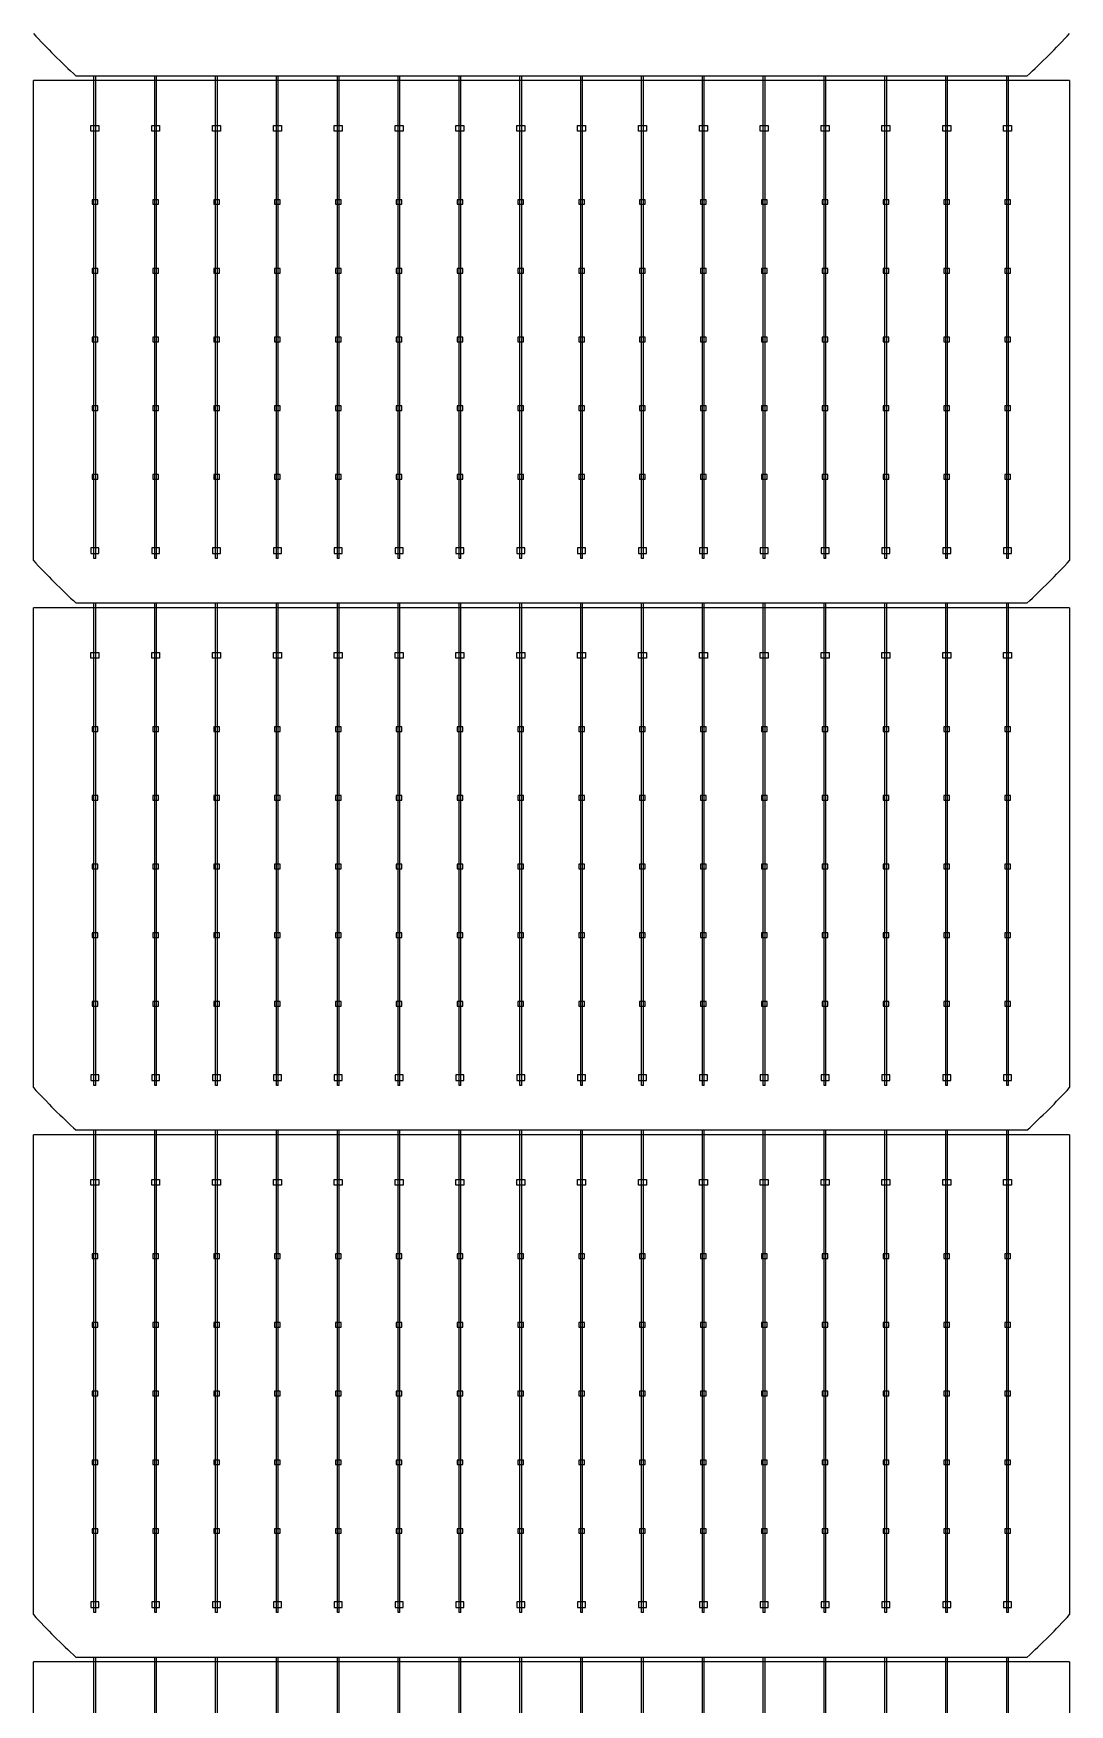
# Model space of a CAD drawing. Header units: millimetres. Extents: x 10297564 to 11610295, y -9287743 to -8409454.
# Drawn here: x 10398176 to 10400717, y -9103535 to -9099437 of the extents above; entities that cross this region are included whole.
import ezdxf

# ---------------------------------------------------------------- set-up
doc = ezdxf.new("R2010")
doc.units = ezdxf.units.MM
doc.header["$LTSCALE"] = 100

msp = doc.modelspace()

# ---------------------------------------------------------------- linework, layer by layer
for p, q in [((10398324.3, -9100724.3), (10398324.3, -9099541.4)), ((10398328.8, -9100724.3), (10398328.8, -9099541.4)), ((10398473.5, -9100724.3), (10398473.5, -9099541.4)), ((10398478, -9100724.3), (10398478, -9099541.4)), ((10398622.8, -9100724.3), (10398622.8, -9099541.4)), ((10398627.3, -9100724.3), (10398627.3, -9099541.4)), ((10398772, -9100724.3), (10398772, -9099541.4)), ((10398776.5, -9100724.3), (10398776.5, -9099541.4)), ((10398921.3, -9100724.3), (10398921.3, -9099541.4)), ((10398925.8, -9100724.3), (10398925.8, -9099541.4)), ((10399070.5, -9100724.3), (10399070.5, -9099541.4)), ((10399075, -9100724.3), (10399075, -9099541.4)), ((10399219.8, -9100724.3), (10399219.8, -9099541.4)), ((10399224.2, -9100724.3), (10399224.2, -9099541.4)), ((10399369, -9100724.3), (10399369, -9099541.4)), ((10399373.5, -9100724.3), (10399373.5, -9099541.4)), ((10399518.3, -9100724.3), (10399518.3, -9099541.4)), ((10399522.7, -9100724.3), (10399522.7, -9099541.4)), ((10399667.5, -9100724.3), (10399667.5, -9099541.4)), ((10399672, -9100724.3), (10399672, -9099541.4)), ((10399816.8, -9100724.3), (10399816.8, -9099541.4)), ((10399821.2, -9100724.3), (10399821.2, -9099541.4)), ((10399966, -9100724.3), (10399966, -9099541.4)), ((10399970.5, -9100724.3), (10399970.5, -9099541.4)), ((10400115.3, -9100724.3), (10400115.3, -9099541.4)), ((10400119.7, -9100724.3), (10400119.7, -9099541.4)), ((10400264.5, -9100724.3), (10400264.5, -9099541.4)), ((10400269, -9100724.3), (10400269, -9099541.4)), ((10400413.8, -9100724.3), (10400413.8, -9099541.4)), ((10400418.2, -9100724.3), (10400418.2, -9099541.4)), ((10400563, -9100724.3), (10400563, -9099541.4)), ((10400567.5, -9100724.3), (10400567.5, -9099541.4)), ((10400717.3, -9099552.6), (10398175.9, -9099552.6)), ((10400717.3, -9100845.3), (10398175.9, -9100845.3)), ((10398324.3, -9102016.9), (10398324.3, -9100834.1)), ((10398328.8, -9102016.9), (10398328.8, -9100834.1)), ((10398473.5, -9102016.9), (10398473.5, -9100834.1)), ((10398478, -9102016.9), (10398478, -9100834.1)), ((10398622.8, -9102016.9), (10398622.8, -9100834.1)), ((10398627.3, -9102016.9), (10398627.3, -9100834.1)), ((10398772, -9102016.9), (10398772, -9100834.1)), ((10398776.5, -9102016.9), (10398776.5, -9100834.1)), ((10398921.3, -9102016.9), (10398921.3, -9100834.1)), ((10398925.8, -9102016.9), (10398925.8, -9100834.1)), ((10399070.5, -9102016.9), (10399070.5, -9100834.1)), ((10399075, -9102016.9), (10399075, -9100834.1)), ((10399219.8, -9102016.9), (10399219.8, -9100834.1)), ((10399224.2, -9102016.9), (10399224.2, -9100834.1)), ((10399369, -9102016.9), (10399369, -9100834.1)), ((10399373.5, -9102016.9), (10399373.5, -9100834.1)), ((10399518.3, -9102016.9), (10399518.3, -9100834.1)), ((10399522.7, -9102016.9), (10399522.7, -9100834.1)), ((10399667.5, -9102016.9), (10399667.5, -9100834.1)), ((10399672, -9102016.9), (10399672, -9100834.1)), ((10399816.8, -9102016.9), (10399816.8, -9100834.1)), ((10399821.2, -9102016.9), (10399821.2, -9100834.1)), ((10399966, -9102016.9), (10399966, -9100834.1)), ((10399970.5, -9102016.9), (10399970.5, -9100834.1)), ((10400115.3, -9102016.9), (10400115.3, -9100834.1)), ((10400119.7, -9102016.9), (10400119.7, -9100834.1)), ((10400264.5, -9102016.9), (10400264.5, -9100834.1)), ((10400269, -9102016.9), (10400269, -9100834.1)), ((10400413.8, -9102016.9), (10400413.8, -9100834.1)), ((10400418.2, -9102016.9), (10400418.2, -9100834.1)), ((10400563, -9102016.9), (10400563, -9100834.1)), ((10400567.5, -9102016.9), (10400567.5, -9100834.1)), ((10398324.3, -9103309.6), (10398324.3, -9102126.7)), ((10398328.8, -9103309.6), (10398328.8, -9102126.7)), ((10398473.5, -9103309.6), (10398473.5, -9102126.7)), ((10398478, -9103309.6), (10398478, -9102126.7)), ((10398622.8, -9103309.6), (10398622.8, -9102126.7)), ((10398627.3, -9103309.6), (10398627.3, -9102126.7)), ((10398772, -9103309.6), (10398772, -9102126.7)), ((10398776.5, -9103309.6), (10398776.5, -9102126.7)), ((10398921.3, -9103309.6), (10398921.3, -9102126.7)), ((10398925.8, -9103309.6), (10398925.8, -9102126.7)), ((10399070.5, -9103309.6), (10399070.5, -9102126.7)), ((10399075, -9103309.6), (10399075, -9102126.7)), ((10399219.8, -9103309.6), (10399219.8, -9102126.7)), ((10399224.2, -9103309.6), (10399224.2, -9102126.7)), ((10399369, -9103309.6), (10399369, -9102126.7)), ((10399373.5, -9103309.6), (10399373.5, -9102126.7)), ((10399518.3, -9103309.6), (10399518.3, -9102126.7)), ((10399522.7, -9103309.6), (10399522.7, -9102126.7)), ((10399667.5, -9103309.6), (10399667.5, -9102126.7)), ((10399672, -9103309.6), (10399672, -9102126.7)), ((10399816.8, -9103309.6), (10399816.8, -9102126.7)), ((10399821.2, -9103309.6), (10399821.2, -9102126.7)), ((10399966, -9103309.6), (10399966, -9102126.7)), ((10399970.5, -9103309.6), (10399970.5, -9102126.7)), ((10400115.3, -9103309.6), (10400115.3, -9102126.7)), ((10400119.7, -9103309.6), (10400119.7, -9102126.7)), ((10400264.5, -9103309.6), (10400264.5, -9102126.7)), ((10400269, -9103309.6), (10400269, -9102126.7)), ((10400413.8, -9103309.6), (10400413.8, -9102126.7)), ((10400418.2, -9103309.6), (10400418.2, -9102126.7)), ((10400563, -9103309.6), (10400563, -9102126.7)), ((10400567.5, -9103309.6), (10400567.5, -9102126.7)), ((10400717.3, -9102137.9), (10398175.9, -9102137.9)), ((10400717.3, -9103430.6), (10398175.9, -9103430.6)), ((10398324.3, -9104602.3), (10398324.3, -9103419.4)), ((10398328.8, -9104602.3), (10398328.8, -9103419.4)), ((10398473.5, -9104602.3), (10398473.5, -9103419.4)), ((10398478, -9104602.3), (10398478, -9103419.4)), ((10398622.8, -9104602.3), (10398622.8, -9103419.4)), ((10398627.3, -9104602.3), (10398627.3, -9103419.4)), ((10398772, -9104602.3), (10398772, -9103419.4)), ((10398776.5, -9104602.3), (10398776.5, -9103419.4)), ((10398921.3, -9104602.3), (10398921.3, -9103419.4)), ((10398925.8, -9104602.3), (10398925.8, -9103419.4)), ((10399070.5, -9104602.3), (10399070.5, -9103419.4)), ((10399075, -9104602.3), (10399075, -9103419.4)), ((10399219.8, -9104602.3), (10399219.8, -9103419.4)), ((10399224.2, -9104602.3), (10399224.2, -9103419.4)), ((10399369, -9104602.3), (10399369, -9103419.4)), ((10399373.5, -9104602.3), (10399373.5, -9103419.4)), ((10399518.3, -9104602.3), (10399518.3, -9103419.4)), ((10399522.7, -9104602.3), (10399522.7, -9103419.4)), ((10399667.5, -9104602.3), (10399667.5, -9103419.4)), ((10399672, -9104602.3), (10399672, -9103419.4)), ((10399816.8, -9104602.3), (10399816.8, -9103419.4)), ((10399821.2, -9104602.3), (10399821.2, -9103419.4)), ((10399966, -9104602.3), (10399966, -9103419.4)), ((10399970.5, -9104602.3), (10399970.5, -9103419.4)), ((10400115.3, -9104602.3), (10400115.3, -9103419.4)), ((10400119.7, -9104602.3), (10400119.7, -9103419.4)), ((10400264.5, -9104602.3), (10400264.5, -9103419.4)), ((10400269, -9104602.3), (10400269, -9103419.4)), ((10400413.8, -9104602.3), (10400413.8, -9103419.4)), ((10400418.2, -9104602.3), (10400418.2, -9103419.4)), ((10400563, -9104602.3), (10400563, -9103419.4)), ((10400567.5, -9104602.3), (10400567.5, -9103419.4))]:
    msp.add_line(p, q)
for points in [[(10400612.6, -9099541.5), (10398280.6, -9099541.5)], [(10398175.9, -9100729.4), (10398175.9, -9099552.6)], [(10400717.3, -9099552.6), (10400717.3, -9100729.4)], [(10398328.8, -9100724.3), (10398324.3, -9100724.3)], [(10398478, -9100724.3), (10398473.5, -9100724.3)], [(10398627.3, -9100724.3), (10398622.8, -9100724.3)], [(10398776.5, -9100724.3), (10398772, -9100724.3)], [(10398925.8, -9100724.3), (10398921.3, -9100724.3)], [(10399075, -9100724.3), (10399070.5, -9100724.3)], [(10399224.2, -9100724.3), (10399219.8, -9100724.3)], [(10399373.5, -9100724.3), (10399369, -9100724.3)], [(10399522.7, -9100724.3), (10399518.3, -9100724.3)], [(10399672, -9100724.3), (10399667.5, -9100724.3)], [(10399821.2, -9100724.3), (10399816.8, -9100724.3)], [(10399970.5, -9100724.3), (10399966, -9100724.3)], [(10400119.7, -9100724.3), (10400115.3, -9100724.3)], [(10400269, -9100724.3), (10400264.5, -9100724.3)], [(10400418.2, -9100724.3), (10400413.8, -9100724.3)], [(10400567.5, -9100724.3), (10400563, -9100724.3)], [(10398175.9, -9102022.1), (10398175.9, -9100845.3)], [(10400612.6, -9100834.1), (10398280.6, -9100834.1)], [(10400717.3, -9100845.3), (10400717.3, -9102022.1)], [(10398328.8, -9102016.9), (10398324.3, -9102016.9)], [(10398478, -9102016.9), (10398473.5, -9102016.9)], [(10398627.3, -9102016.9), (10398622.8, -9102016.9)], [(10398776.5, -9102016.9), (10398772, -9102016.9)], [(10398925.8, -9102016.9), (10398921.3, -9102016.9)], [(10399075, -9102016.9), (10399070.5, -9102016.9)], [(10399224.2, -9102016.9), (10399219.8, -9102016.9)], [(10399373.5, -9102016.9), (10399369, -9102016.9)], [(10399522.7, -9102016.9), (10399518.3, -9102016.9)], [(10399672, -9102016.9), (10399667.5, -9102016.9)], [(10399821.2, -9102016.9), (10399816.8, -9102016.9)], [(10399970.5, -9102016.9), (10399966, -9102016.9)], [(10400119.7, -9102016.9), (10400115.3, -9102016.9)], [(10400269, -9102016.9), (10400264.5, -9102016.9)], [(10400418.2, -9102016.9), (10400413.8, -9102016.9)], [(10400567.5, -9102016.9), (10400563, -9102016.9)], [(10400612.6, -9102126.8), (10398280.6, -9102126.8)], [(10398175.9, -9103314.8), (10398175.9, -9102137.9)], [(10400717.3, -9102137.9), (10400717.3, -9103314.8)], [(10398328.8, -9103309.6), (10398324.3, -9103309.6)], [(10398478, -9103309.6), (10398473.5, -9103309.6)], [(10398627.3, -9103309.6), (10398622.8, -9103309.6)], [(10398776.5, -9103309.6), (10398772, -9103309.6)], [(10398925.8, -9103309.6), (10398921.3, -9103309.6)], [(10399075, -9103309.6), (10399070.5, -9103309.6)], [(10399224.2, -9103309.6), (10399219.8, -9103309.6)], [(10399373.5, -9103309.6), (10399369, -9103309.6)], [(10399522.7, -9103309.6), (10399518.3, -9103309.6)], [(10399672, -9103309.6), (10399667.5, -9103309.6)], [(10399821.2, -9103309.6), (10399816.8, -9103309.6)], [(10399970.5, -9103309.6), (10399966, -9103309.6)], [(10400119.7, -9103309.6), (10400115.3, -9103309.6)], [(10400269, -9103309.6), (10400264.5, -9103309.6)], [(10400418.2, -9103309.6), (10400413.8, -9103309.6)], [(10400567.5, -9103309.6), (10400563, -9103309.6)], [(10398175.9, -9104607.4), (10398175.9, -9103430.6)], [(10400612.6, -9103419.5), (10398280.6, -9103419.5)], [(10400717.3, -9103430.6), (10400717.3, -9104607.4)]]:
    msp.add_lwpolyline(points)
for points in [[(10398316.8, -9099676.3), (10398316.8, -9099662.4), (10398336.3, -9099662.4), (10398336.3, -9099676.3)], [(10398466, -9099676.3), (10398466, -9099662.4), (10398485.5, -9099662.4), (10398485.5, -9099676.3)], [(10398615.3, -9099676.3), (10398615.3, -9099662.4), (10398634.8, -9099662.4), (10398634.8, -9099676.3)], [(10398764.5, -9099676.3), (10398764.5, -9099662.4), (10398784, -9099662.4), (10398784, -9099676.3)], [(10398913.8, -9099676.3), (10398913.8, -9099662.4), (10398933.3, -9099662.4), (10398933.3, -9099676.3)], [(10399063, -9099676.3), (10399063, -9099662.4), (10399082.5, -9099662.4), (10399082.5, -9099676.3)], [(10399212.3, -9099676.3), (10399212.3, -9099662.4), (10399231.8, -9099662.4), (10399231.8, -9099676.3)], [(10399361.5, -9099676.3), (10399361.5, -9099662.4), (10399381, -9099662.4), (10399381, -9099676.3)], [(10399510.7, -9099676.3), (10399510.7, -9099662.4), (10399530.3, -9099662.4), (10399530.3, -9099676.3)], [(10399660, -9099676.3), (10399660, -9099662.4), (10399679.5, -9099662.4), (10399679.5, -9099676.3)], [(10399809.2, -9099676.3), (10399809.2, -9099662.4), (10399828.8, -9099662.4), (10399828.8, -9099676.3)], [(10399958.5, -9099676.3), (10399958.5, -9099662.4), (10399978, -9099662.4), (10399978, -9099676.3)], [(10400107.7, -9099676.3), (10400107.7, -9099662.4), (10400127.3, -9099662.4), (10400127.3, -9099676.3)], [(10400257, -9099676.3), (10400257, -9099662.4), (10400276.5, -9099662.4), (10400276.5, -9099676.3)], [(10400406.2, -9099676.3), (10400406.2, -9099662.4), (10400425.8, -9099662.4), (10400425.8, -9099676.3)], [(10400555.5, -9099676.3), (10400555.5, -9099662.4), (10400575, -9099662.4), (10400575, -9099676.3)], [(10398333.5, -9099844.7), (10398319.6, -9099844.7), (10398319.6, -9099855.9), (10398333.5, -9099855.9)], [(10398482.8, -9099844.7), (10398468.8, -9099844.7), (10398468.8, -9099855.9), (10398482.8, -9099855.9)], [(10398632, -9099844.7), (10398618.1, -9099844.7), (10398618.1, -9099855.9), (10398632, -9099855.9)], [(10398781.2, -9099844.7), (10398767.3, -9099844.7), (10398767.3, -9099855.9), (10398781.2, -9099855.9)], [(10398930.5, -9099844.7), (10398916.5, -9099844.7), (10398916.5, -9099855.9), (10398930.5, -9099855.9)], [(10399079.7, -9099844.7), (10399065.8, -9099844.7), (10399065.8, -9099855.9), (10399079.7, -9099855.9)], [(10399229, -9099844.7), (10399215, -9099844.7), (10399215, -9099855.9), (10399229, -9099855.9)], [(10399378.2, -9099844.7), (10399364.3, -9099844.7), (10399364.3, -9099855.9), (10399378.2, -9099855.9)], [(10399527.5, -9099844.7), (10399513.5, -9099844.7), (10399513.5, -9099855.9), (10399527.5, -9099855.9)], [(10399676.7, -9099844.7), (10399662.8, -9099844.7), (10399662.8, -9099855.9), (10399676.7, -9099855.9)], [(10399826, -9099844.7), (10399812, -9099844.7), (10399812, -9099855.9), (10399826, -9099855.9)], [(10399975.2, -9099844.7), (10399961.3, -9099844.7), (10399961.3, -9099855.9), (10399975.2, -9099855.9)], [(10400124.5, -9099844.7), (10400110.5, -9099844.7), (10400110.5, -9099855.9), (10400124.5, -9099855.9)], [(10400273.7, -9099844.7), (10400259.8, -9099844.7), (10400259.8, -9099855.9), (10400273.7, -9099855.9)], [(10400423, -9099844.7), (10400409, -9099844.7), (10400409, -9099855.9), (10400423, -9099855.9)], [(10400572.2, -9099844.7), (10400558.3, -9099844.7), (10400558.3, -9099855.9), (10400572.2, -9099855.9)], [(10398333.5, -9100013.2), (10398319.6, -9100013.2), (10398319.6, -9100024.4), (10398333.5, -9100024.4)], [(10398482.8, -9100013.2), (10398468.8, -9100013.2), (10398468.8, -9100024.4), (10398482.8, -9100024.4)], [(10398632, -9100013.2), (10398618.1, -9100013.2), (10398618.1, -9100024.4), (10398632, -9100024.4)], [(10398781.2, -9100013.2), (10398767.3, -9100013.2), (10398767.3, -9100024.4), (10398781.2, -9100024.4)], [(10398930.5, -9100013.2), (10398916.5, -9100013.2), (10398916.5, -9100024.4), (10398930.5, -9100024.4)], [(10399079.7, -9100013.2), (10399065.8, -9100013.2), (10399065.8, -9100024.4), (10399079.7, -9100024.4)], [(10399229, -9100013.2), (10399215, -9100013.2), (10399215, -9100024.4), (10399229, -9100024.4)], [(10399378.2, -9100013.2), (10399364.3, -9100013.2), (10399364.3, -9100024.4), (10399378.2, -9100024.4)], [(10399527.5, -9100013.2), (10399513.5, -9100013.2), (10399513.5, -9100024.4), (10399527.5, -9100024.4)], [(10399676.7, -9100013.2), (10399662.8, -9100013.2), (10399662.8, -9100024.4), (10399676.7, -9100024.4)], [(10399826, -9100013.2), (10399812, -9100013.2), (10399812, -9100024.4), (10399826, -9100024.4)], [(10399975.2, -9100013.2), (10399961.3, -9100013.2), (10399961.3, -9100024.4), (10399975.2, -9100024.4)], [(10400124.5, -9100013.2), (10400110.5, -9100013.2), (10400110.5, -9100024.4), (10400124.5, -9100024.4)], [(10400273.7, -9100013.2), (10400259.8, -9100013.2), (10400259.8, -9100024.4), (10400273.7, -9100024.4)], [(10400423, -9100013.2), (10400409, -9100013.2), (10400409, -9100024.4), (10400423, -9100024.4)], [(10400572.2, -9100013.2), (10400558.3, -9100013.2), (10400558.3, -9100024.4), (10400572.2, -9100024.4)], [(10398333.5, -9100181.7), (10398319.6, -9100181.7), (10398319.6, -9100192.8), (10398333.5, -9100192.8)], [(10398482.8, -9100181.7), (10398468.8, -9100181.7), (10398468.8, -9100192.8), (10398482.8, -9100192.8)], [(10398632, -9100181.7), (10398618.1, -9100181.7), (10398618.1, -9100192.8), (10398632, -9100192.8)], [(10398781.2, -9100181.7), (10398767.3, -9100181.7), (10398767.3, -9100192.8), (10398781.2, -9100192.8)], [(10398930.5, -9100181.7), (10398916.5, -9100181.7), (10398916.5, -9100192.8), (10398930.5, -9100192.8)], [(10399079.7, -9100181.7), (10399065.8, -9100181.7), (10399065.8, -9100192.8), (10399079.7, -9100192.8)], [(10399229, -9100181.7), (10399215, -9100181.7), (10399215, -9100192.8), (10399229, -9100192.8)], [(10399378.2, -9100181.7), (10399364.3, -9100181.7), (10399364.3, -9100192.8), (10399378.2, -9100192.8)], [(10399527.5, -9100181.7), (10399513.5, -9100181.7), (10399513.5, -9100192.8), (10399527.5, -9100192.8)], [(10399676.7, -9100181.7), (10399662.8, -9100181.7), (10399662.8, -9100192.8), (10399676.7, -9100192.8)], [(10399826, -9100181.7), (10399812, -9100181.7), (10399812, -9100192.8), (10399826, -9100192.8)], [(10399975.2, -9100181.7), (10399961.3, -9100181.7), (10399961.3, -9100192.8), (10399975.2, -9100192.8)], [(10400124.5, -9100181.7), (10400110.5, -9100181.7), (10400110.5, -9100192.8), (10400124.5, -9100192.8)], [(10400273.7, -9100181.7), (10400259.8, -9100181.7), (10400259.8, -9100192.8), (10400273.7, -9100192.8)], [(10400423, -9100181.7), (10400409, -9100181.7), (10400409, -9100192.8), (10400423, -9100192.8)], [(10400572.2, -9100181.7), (10400558.3, -9100181.7), (10400558.3, -9100192.8), (10400572.2, -9100192.8)], [(10398333.5, -9100350.2), (10398319.6, -9100350.2), (10398319.6, -9100361.3), (10398333.5, -9100361.3)], [(10398482.8, -9100350.2), (10398468.8, -9100350.2), (10398468.8, -9100361.3), (10398482.8, -9100361.3)], [(10398632, -9100350.2), (10398618.1, -9100350.2), (10398618.1, -9100361.3), (10398632, -9100361.3)], [(10398781.2, -9100350.2), (10398767.3, -9100350.2), (10398767.3, -9100361.3), (10398781.2, -9100361.3)], [(10398930.5, -9100350.2), (10398916.5, -9100350.2), (10398916.5, -9100361.3), (10398930.5, -9100361.3)], [(10399079.7, -9100350.2), (10399065.8, -9100350.2), (10399065.8, -9100361.3), (10399079.7, -9100361.3)], [(10399229, -9100350.2), (10399215, -9100350.2), (10399215, -9100361.3), (10399229, -9100361.3)], [(10399378.2, -9100350.2), (10399364.3, -9100350.2), (10399364.3, -9100361.3), (10399378.2, -9100361.3)], [(10399527.5, -9100350.2), (10399513.5, -9100350.2), (10399513.5, -9100361.3), (10399527.5, -9100361.3)], [(10399676.7, -9100350.2), (10399662.8, -9100350.2), (10399662.8, -9100361.3), (10399676.7, -9100361.3)], [(10399826, -9100350.2), (10399812, -9100350.2), (10399812, -9100361.3), (10399826, -9100361.3)], [(10399975.2, -9100350.2), (10399961.3, -9100350.2), (10399961.3, -9100361.3), (10399975.2, -9100361.3)], [(10400124.5, -9100350.2), (10400110.5, -9100350.2), (10400110.5, -9100361.3), (10400124.5, -9100361.3)], [(10400273.7, -9100350.2), (10400259.8, -9100350.2), (10400259.8, -9100361.3), (10400273.7, -9100361.3)], [(10400423, -9100350.2), (10400409, -9100350.2), (10400409, -9100361.3), (10400423, -9100361.3)], [(10400572.2, -9100350.2), (10400558.3, -9100350.2), (10400558.3, -9100361.3), (10400572.2, -9100361.3)], [(10398333.5, -9100518.7), (10398319.6, -9100518.7), (10398319.6, -9100529.8), (10398333.5, -9100529.8)], [(10398482.8, -9100518.7), (10398468.8, -9100518.7), (10398468.8, -9100529.8), (10398482.8, -9100529.8)], [(10398632, -9100518.7), (10398618.1, -9100518.7), (10398618.1, -9100529.8), (10398632, -9100529.8)], [(10398781.2, -9100518.7), (10398767.3, -9100518.7), (10398767.3, -9100529.8), (10398781.2, -9100529.8)], [(10398930.5, -9100518.7), (10398916.5, -9100518.7), (10398916.5, -9100529.8), (10398930.5, -9100529.8)], [(10399079.7, -9100518.7), (10399065.8, -9100518.7), (10399065.8, -9100529.8), (10399079.7, -9100529.8)], [(10399229, -9100518.7), (10399215, -9100518.7), (10399215, -9100529.8), (10399229, -9100529.8)], [(10399378.2, -9100518.7), (10399364.3, -9100518.7), (10399364.3, -9100529.8), (10399378.2, -9100529.8)], [(10399527.5, -9100518.7), (10399513.5, -9100518.7), (10399513.5, -9100529.8), (10399527.5, -9100529.8)], [(10399676.7, -9100518.7), (10399662.8, -9100518.7), (10399662.8, -9100529.8), (10399676.7, -9100529.8)], [(10399826, -9100518.7), (10399812, -9100518.7), (10399812, -9100529.8), (10399826, -9100529.8)], [(10399975.2, -9100518.7), (10399961.3, -9100518.7), (10399961.3, -9100529.8), (10399975.2, -9100529.8)], [(10400124.5, -9100518.7), (10400110.5, -9100518.7), (10400110.5, -9100529.8), (10400124.5, -9100529.8)], [(10400273.7, -9100518.7), (10400259.8, -9100518.7), (10400259.8, -9100529.8), (10400273.7, -9100529.8)], [(10400423, -9100518.7), (10400409, -9100518.7), (10400409, -9100529.8), (10400423, -9100529.8)], [(10400572.2, -9100518.7), (10400558.3, -9100518.7), (10400558.3, -9100529.8), (10400572.2, -9100529.8)], [(10398316.8, -9100698.2), (10398316.8, -9100712.1), (10398336.3, -9100712.1), (10398336.3, -9100698.2)], [(10398466, -9100698.2), (10398466, -9100712.1), (10398485.5, -9100712.1), (10398485.5, -9100698.2)], [(10398615.3, -9100698.2), (10398615.3, -9100712.1), (10398634.8, -9100712.1), (10398634.8, -9100698.2)], [(10398764.5, -9100698.2), (10398764.5, -9100712.1), (10398784, -9100712.1), (10398784, -9100698.2)], [(10398913.8, -9100698.2), (10398913.8, -9100712.1), (10398933.3, -9100712.1), (10398933.3, -9100698.2)], [(10399063, -9100698.2), (10399063, -9100712.1), (10399082.5, -9100712.1), (10399082.5, -9100698.2)], [(10399212.3, -9100698.2), (10399212.3, -9100712.1), (10399231.8, -9100712.1), (10399231.8, -9100698.2)], [(10399361.5, -9100698.2), (10399361.5, -9100712.1), (10399381, -9100712.1), (10399381, -9100698.2)], [(10399510.7, -9100698.2), (10399510.7, -9100712.1), (10399530.3, -9100712.1), (10399530.3, -9100698.2)], [(10399660, -9100698.2), (10399660, -9100712.1), (10399679.5, -9100712.1), (10399679.5, -9100698.2)], [(10399809.2, -9100698.2), (10399809.2, -9100712.1), (10399828.8, -9100712.1), (10399828.8, -9100698.2)], [(10399958.5, -9100698.2), (10399958.5, -9100712.1), (10399978, -9100712.1), (10399978, -9100698.2)], [(10400107.7, -9100698.2), (10400107.7, -9100712.1), (10400127.3, -9100712.1), (10400127.3, -9100698.2)], [(10400257, -9100698.2), (10400257, -9100712.1), (10400276.5, -9100712.1), (10400276.5, -9100698.2)], [(10400406.2, -9100698.2), (10400406.2, -9100712.1), (10400425.8, -9100712.1), (10400425.8, -9100698.2)], [(10400555.5, -9100698.2), (10400555.5, -9100712.1), (10400575, -9100712.1), (10400575, -9100698.2)], [(10398316.8, -9100969), (10398316.8, -9100955.1), (10398336.3, -9100955.1), (10398336.3, -9100969)], [(10398466, -9100969), (10398466, -9100955.1), (10398485.5, -9100955.1), (10398485.5, -9100969)], [(10398615.3, -9100969), (10398615.3, -9100955.1), (10398634.8, -9100955.1), (10398634.8, -9100969)], [(10398764.5, -9100969), (10398764.5, -9100955.1), (10398784, -9100955.1), (10398784, -9100969)], [(10398913.8, -9100969), (10398913.8, -9100955.1), (10398933.3, -9100955.1), (10398933.3, -9100969)], [(10399063, -9100969), (10399063, -9100955.1), (10399082.5, -9100955.1), (10399082.5, -9100969)], [(10399212.3, -9100969), (10399212.3, -9100955.1), (10399231.8, -9100955.1), (10399231.8, -9100969)], [(10399361.5, -9100969), (10399361.5, -9100955.1), (10399381, -9100955.1), (10399381, -9100969)], [(10399510.7, -9100969), (10399510.7, -9100955.1), (10399530.3, -9100955.1), (10399530.3, -9100969)], [(10399660, -9100969), (10399660, -9100955.1), (10399679.5, -9100955.1), (10399679.5, -9100969)], [(10399809.2, -9100969), (10399809.2, -9100955.1), (10399828.8, -9100955.1), (10399828.8, -9100969)], [(10399958.5, -9100969), (10399958.5, -9100955.1), (10399978, -9100955.1), (10399978, -9100969)], [(10400107.7, -9100969), (10400107.7, -9100955.1), (10400127.3, -9100955.1), (10400127.3, -9100969)], [(10400257, -9100969), (10400257, -9100955.1), (10400276.5, -9100955.1), (10400276.5, -9100969)], [(10400406.2, -9100969), (10400406.2, -9100955.1), (10400425.8, -9100955.1), (10400425.8, -9100969)], [(10400555.5, -9100969), (10400555.5, -9100955.1), (10400575, -9100955.1), (10400575, -9100969)], [(10398333.5, -9101137.4), (10398319.6, -9101137.4), (10398319.6, -9101148.5), (10398333.5, -9101148.5)], [(10398482.8, -9101137.4), (10398468.8, -9101137.4), (10398468.8, -9101148.5), (10398482.8, -9101148.5)], [(10398632, -9101137.4), (10398618.1, -9101137.4), (10398618.1, -9101148.5), (10398632, -9101148.5)], [(10398781.2, -9101137.4), (10398767.3, -9101137.4), (10398767.3, -9101148.5), (10398781.2, -9101148.5)], [(10398930.5, -9101137.4), (10398916.5, -9101137.4), (10398916.5, -9101148.5), (10398930.5, -9101148.5)], [(10399079.7, -9101137.4), (10399065.8, -9101137.4), (10399065.8, -9101148.5), (10399079.7, -9101148.5)], [(10399229, -9101137.4), (10399215, -9101137.4), (10399215, -9101148.5), (10399229, -9101148.5)], [(10399378.2, -9101137.4), (10399364.3, -9101137.4), (10399364.3, -9101148.5), (10399378.2, -9101148.5)], [(10399527.5, -9101137.4), (10399513.5, -9101137.4), (10399513.5, -9101148.5), (10399527.5, -9101148.5)], [(10399676.7, -9101137.4), (10399662.8, -9101137.4), (10399662.8, -9101148.5), (10399676.7, -9101148.5)], [(10399826, -9101137.4), (10399812, -9101137.4), (10399812, -9101148.5), (10399826, -9101148.5)], [(10399975.2, -9101137.4), (10399961.3, -9101137.4), (10399961.3, -9101148.5), (10399975.2, -9101148.5)], [(10400124.5, -9101137.4), (10400110.5, -9101137.4), (10400110.5, -9101148.5), (10400124.5, -9101148.5)], [(10400273.7, -9101137.4), (10400259.8, -9101137.4), (10400259.8, -9101148.5), (10400273.7, -9101148.5)], [(10400423, -9101137.4), (10400409, -9101137.4), (10400409, -9101148.5), (10400423, -9101148.5)], [(10400572.2, -9101137.4), (10400558.3, -9101137.4), (10400558.3, -9101148.5), (10400572.2, -9101148.5)], [(10398333.5, -9101305.9), (10398319.6, -9101305.9), (10398319.6, -9101317), (10398333.5, -9101317)], [(10398482.8, -9101305.9), (10398468.8, -9101305.9), (10398468.8, -9101317), (10398482.8, -9101317)], [(10398632, -9101305.9), (10398618.1, -9101305.9), (10398618.1, -9101317), (10398632, -9101317)], [(10398781.2, -9101305.9), (10398767.3, -9101305.9), (10398767.3, -9101317), (10398781.2, -9101317)], [(10398930.5, -9101305.9), (10398916.5, -9101305.9), (10398916.5, -9101317), (10398930.5, -9101317)], [(10399079.7, -9101305.9), (10399065.8, -9101305.9), (10399065.8, -9101317), (10399079.7, -9101317)], [(10399229, -9101305.9), (10399215, -9101305.9), (10399215, -9101317), (10399229, -9101317)], [(10399378.2, -9101305.9), (10399364.3, -9101305.9), (10399364.3, -9101317), (10399378.2, -9101317)], [(10399527.5, -9101305.9), (10399513.5, -9101305.9), (10399513.5, -9101317), (10399527.5, -9101317)], [(10399676.7, -9101305.9), (10399662.8, -9101305.9), (10399662.8, -9101317), (10399676.7, -9101317)], [(10399826, -9101305.9), (10399812, -9101305.9), (10399812, -9101317), (10399826, -9101317)], [(10399975.2, -9101305.9), (10399961.3, -9101305.9), (10399961.3, -9101317), (10399975.2, -9101317)], [(10400124.5, -9101305.9), (10400110.5, -9101305.9), (10400110.5, -9101317), (10400124.5, -9101317)], [(10400273.7, -9101305.9), (10400259.8, -9101305.9), (10400259.8, -9101317), (10400273.7, -9101317)], [(10400423, -9101305.9), (10400409, -9101305.9), (10400409, -9101317), (10400423, -9101317)], [(10400572.2, -9101305.9), (10400558.3, -9101305.9), (10400558.3, -9101317), (10400572.2, -9101317)], [(10398333.5, -9101474.4), (10398319.6, -9101474.4), (10398319.6, -9101485.5), (10398333.5, -9101485.5)], [(10398482.8, -9101474.4), (10398468.8, -9101474.4), (10398468.8, -9101485.5), (10398482.8, -9101485.5)], [(10398632, -9101474.4), (10398618.1, -9101474.4), (10398618.1, -9101485.5), (10398632, -9101485.5)], [(10398781.2, -9101474.4), (10398767.3, -9101474.4), (10398767.3, -9101485.5), (10398781.2, -9101485.5)], [(10398930.5, -9101474.4), (10398916.5, -9101474.4), (10398916.5, -9101485.5), (10398930.5, -9101485.5)], [(10399079.7, -9101474.4), (10399065.8, -9101474.4), (10399065.8, -9101485.5), (10399079.7, -9101485.5)], [(10399229, -9101474.4), (10399215, -9101474.4), (10399215, -9101485.5), (10399229, -9101485.5)], [(10399378.2, -9101474.4), (10399364.3, -9101474.4), (10399364.3, -9101485.5), (10399378.2, -9101485.5)], [(10399527.5, -9101474.4), (10399513.5, -9101474.4), (10399513.5, -9101485.5), (10399527.5, -9101485.5)], [(10399676.7, -9101474.4), (10399662.8, -9101474.4), (10399662.8, -9101485.5), (10399676.7, -9101485.5)], [(10399826, -9101474.4), (10399812, -9101474.4), (10399812, -9101485.5), (10399826, -9101485.5)], [(10399975.2, -9101474.4), (10399961.3, -9101474.4), (10399961.3, -9101485.5), (10399975.2, -9101485.5)], [(10400124.5, -9101474.4), (10400110.5, -9101474.4), (10400110.5, -9101485.5), (10400124.5, -9101485.5)], [(10400273.7, -9101474.4), (10400259.8, -9101474.4), (10400259.8, -9101485.5), (10400273.7, -9101485.5)], [(10400423, -9101474.4), (10400409, -9101474.4), (10400409, -9101485.5), (10400423, -9101485.5)], [(10400572.2, -9101474.4), (10400558.3, -9101474.4), (10400558.3, -9101485.5), (10400572.2, -9101485.5)], [(10398333.5, -9101642.8), (10398319.6, -9101642.8), (10398319.6, -9101654), (10398333.5, -9101654)], [(10398482.8, -9101642.8), (10398468.8, -9101642.8), (10398468.8, -9101654), (10398482.8, -9101654)], [(10398632, -9101642.8), (10398618.1, -9101642.8), (10398618.1, -9101654), (10398632, -9101654)], [(10398781.2, -9101642.8), (10398767.3, -9101642.8), (10398767.3, -9101654), (10398781.2, -9101654)], [(10398930.5, -9101642.8), (10398916.5, -9101642.8), (10398916.5, -9101654), (10398930.5, -9101654)], [(10399079.7, -9101642.8), (10399065.8, -9101642.8), (10399065.8, -9101654), (10399079.7, -9101654)], [(10399229, -9101642.8), (10399215, -9101642.8), (10399215, -9101654), (10399229, -9101654)], [(10399378.2, -9101642.8), (10399364.3, -9101642.8), (10399364.3, -9101654), (10399378.2, -9101654)], [(10399527.5, -9101642.8), (10399513.5, -9101642.8), (10399513.5, -9101654), (10399527.5, -9101654)], [(10399676.7, -9101642.8), (10399662.8, -9101642.8), (10399662.8, -9101654), (10399676.7, -9101654)], [(10399826, -9101642.8), (10399812, -9101642.8), (10399812, -9101654), (10399826, -9101654)], [(10399975.2, -9101642.8), (10399961.3, -9101642.8), (10399961.3, -9101654), (10399975.2, -9101654)], [(10400124.5, -9101642.8), (10400110.5, -9101642.8), (10400110.5, -9101654), (10400124.5, -9101654)], [(10400273.7, -9101642.8), (10400259.8, -9101642.8), (10400259.8, -9101654), (10400273.7, -9101654)], [(10400423, -9101642.8), (10400409, -9101642.8), (10400409, -9101654), (10400423, -9101654)], [(10400572.2, -9101642.8), (10400558.3, -9101642.8), (10400558.3, -9101654), (10400572.2, -9101654)], [(10398333.5, -9101811.3), (10398319.6, -9101811.3), (10398319.6, -9101822.5), (10398333.5, -9101822.5)], [(10398482.8, -9101811.3), (10398468.8, -9101811.3), (10398468.8, -9101822.5), (10398482.8, -9101822.5)], [(10398632, -9101811.3), (10398618.1, -9101811.3), (10398618.1, -9101822.5), (10398632, -9101822.5)], [(10398781.2, -9101811.3), (10398767.3, -9101811.3), (10398767.3, -9101822.5), (10398781.2, -9101822.5)], [(10398930.5, -9101811.3), (10398916.5, -9101811.3), (10398916.5, -9101822.5), (10398930.5, -9101822.5)], [(10399079.7, -9101811.3), (10399065.8, -9101811.3), (10399065.8, -9101822.5), (10399079.7, -9101822.5)], [(10399229, -9101811.3), (10399215, -9101811.3), (10399215, -9101822.5), (10399229, -9101822.5)], [(10399378.2, -9101811.3), (10399364.3, -9101811.3), (10399364.3, -9101822.5), (10399378.2, -9101822.5)], [(10399527.5, -9101811.3), (10399513.5, -9101811.3), (10399513.5, -9101822.5), (10399527.5, -9101822.5)], [(10399676.7, -9101811.3), (10399662.8, -9101811.3), (10399662.8, -9101822.5), (10399676.7, -9101822.5)], [(10399826, -9101811.3), (10399812, -9101811.3), (10399812, -9101822.5), (10399826, -9101822.5)], [(10399975.2, -9101811.3), (10399961.3, -9101811.3), (10399961.3, -9101822.5), (10399975.2, -9101822.5)], [(10400124.5, -9101811.3), (10400110.5, -9101811.3), (10400110.5, -9101822.5), (10400124.5, -9101822.5)], [(10400273.7, -9101811.3), (10400259.8, -9101811.3), (10400259.8, -9101822.5), (10400273.7, -9101822.5)], [(10400423, -9101811.3), (10400409, -9101811.3), (10400409, -9101822.5), (10400423, -9101822.5)], [(10400572.2, -9101811.3), (10400558.3, -9101811.3), (10400558.3, -9101822.5), (10400572.2, -9101822.5)], [(10398316.8, -9101990.9), (10398316.8, -9102004.8), (10398336.3, -9102004.8), (10398336.3, -9101990.9)], [(10398466, -9101990.9), (10398466, -9102004.8), (10398485.5, -9102004.8), (10398485.5, -9101990.9)], [(10398615.3, -9101990.9), (10398615.3, -9102004.8), (10398634.8, -9102004.8), (10398634.8, -9101990.9)], [(10398764.5, -9101990.9), (10398764.5, -9102004.8), (10398784, -9102004.8), (10398784, -9101990.9)], [(10398913.8, -9101990.9), (10398913.8, -9102004.8), (10398933.3, -9102004.8), (10398933.3, -9101990.9)], [(10399063, -9101990.9), (10399063, -9102004.8), (10399082.5, -9102004.8), (10399082.5, -9101990.9)], [(10399212.3, -9101990.9), (10399212.3, -9102004.8), (10399231.8, -9102004.8), (10399231.8, -9101990.9)], [(10399361.5, -9101990.9), (10399361.5, -9102004.8), (10399381, -9102004.8), (10399381, -9101990.9)], [(10399510.7, -9101990.9), (10399510.7, -9102004.8), (10399530.3, -9102004.8), (10399530.3, -9101990.9)], [(10399660, -9101990.9), (10399660, -9102004.8), (10399679.5, -9102004.8), (10399679.5, -9101990.9)], [(10399809.2, -9101990.9), (10399809.2, -9102004.8), (10399828.8, -9102004.8), (10399828.8, -9101990.9)], [(10399958.5, -9101990.9), (10399958.5, -9102004.8), (10399978, -9102004.8), (10399978, -9101990.9)], [(10400107.7, -9101990.9), (10400107.7, -9102004.8), (10400127.3, -9102004.8), (10400127.3, -9101990.9)], [(10400257, -9101990.9), (10400257, -9102004.8), (10400276.5, -9102004.8), (10400276.5, -9101990.9)], [(10400406.2, -9101990.9), (10400406.2, -9102004.8), (10400425.8, -9102004.8), (10400425.8, -9101990.9)], [(10400555.5, -9101990.9), (10400555.5, -9102004.8), (10400575, -9102004.8), (10400575, -9101990.9)], [(10398316.8, -9102261.7), (10398316.8, -9102247.7), (10398336.3, -9102247.7), (10398336.3, -9102261.7)], [(10398466, -9102261.7), (10398466, -9102247.7), (10398485.5, -9102247.7), (10398485.5, -9102261.7)], [(10398615.3, -9102261.7), (10398615.3, -9102247.7), (10398634.8, -9102247.7), (10398634.8, -9102261.7)], [(10398764.5, -9102261.7), (10398764.5, -9102247.7), (10398784, -9102247.7), (10398784, -9102261.7)], [(10398913.8, -9102261.7), (10398913.8, -9102247.7), (10398933.3, -9102247.7), (10398933.3, -9102261.7)], [(10399063, -9102261.7), (10399063, -9102247.7), (10399082.5, -9102247.7), (10399082.5, -9102261.7)], [(10399212.3, -9102261.7), (10399212.3, -9102247.7), (10399231.8, -9102247.7), (10399231.8, -9102261.7)], [(10399361.5, -9102261.7), (10399361.5, -9102247.7), (10399381, -9102247.7), (10399381, -9102261.7)], [(10399510.7, -9102261.7), (10399510.7, -9102247.7), (10399530.3, -9102247.7), (10399530.3, -9102261.7)], [(10399660, -9102261.7), (10399660, -9102247.7), (10399679.5, -9102247.7), (10399679.5, -9102261.7)], [(10399809.2, -9102261.7), (10399809.2, -9102247.7), (10399828.8, -9102247.7), (10399828.8, -9102261.7)], [(10399958.5, -9102261.7), (10399958.5, -9102247.7), (10399978, -9102247.7), (10399978, -9102261.7)], [(10400107.7, -9102261.7), (10400107.7, -9102247.7), (10400127.3, -9102247.7), (10400127.3, -9102261.7)], [(10400257, -9102261.7), (10400257, -9102247.7), (10400276.5, -9102247.7), (10400276.5, -9102261.7)], [(10400406.2, -9102261.7), (10400406.2, -9102247.7), (10400425.8, -9102247.7), (10400425.8, -9102261.7)], [(10400555.5, -9102261.7), (10400555.5, -9102247.7), (10400575, -9102247.7), (10400575, -9102261.7)], [(10398333.5, -9102430), (10398319.6, -9102430), (10398319.6, -9102441.2), (10398333.5, -9102441.2)], [(10398482.8, -9102430), (10398468.8, -9102430), (10398468.8, -9102441.2), (10398482.8, -9102441.2)], [(10398632, -9102430), (10398618.1, -9102430), (10398618.1, -9102441.2), (10398632, -9102441.2)], [(10398781.2, -9102430), (10398767.3, -9102430), (10398767.3, -9102441.2), (10398781.2, -9102441.2)], [(10398930.5, -9102430), (10398916.5, -9102430), (10398916.5, -9102441.2), (10398930.5, -9102441.2)], [(10399079.7, -9102430), (10399065.8, -9102430), (10399065.8, -9102441.2), (10399079.7, -9102441.2)], [(10399229, -9102430), (10399215, -9102430), (10399215, -9102441.2), (10399229, -9102441.2)], [(10399378.2, -9102430), (10399364.3, -9102430), (10399364.3, -9102441.2), (10399378.2, -9102441.2)], [(10399527.5, -9102430), (10399513.5, -9102430), (10399513.5, -9102441.2), (10399527.5, -9102441.2)], [(10399676.7, -9102430), (10399662.8, -9102430), (10399662.8, -9102441.2), (10399676.7, -9102441.2)], [(10399826, -9102430), (10399812, -9102430), (10399812, -9102441.2), (10399826, -9102441.2)], [(10399975.2, -9102430), (10399961.3, -9102430), (10399961.3, -9102441.2), (10399975.2, -9102441.2)], [(10400124.5, -9102430), (10400110.5, -9102430), (10400110.5, -9102441.2), (10400124.5, -9102441.2)], [(10400273.7, -9102430), (10400259.8, -9102430), (10400259.8, -9102441.2), (10400273.7, -9102441.2)], [(10400423, -9102430), (10400409, -9102430), (10400409, -9102441.2), (10400423, -9102441.2)], [(10400572.2, -9102430), (10400558.3, -9102430), (10400558.3, -9102441.2), (10400572.2, -9102441.2)], [(10398333.5, -9102598.5), (10398319.6, -9102598.5), (10398319.6, -9102609.7), (10398333.5, -9102609.7)], [(10398482.8, -9102598.5), (10398468.8, -9102598.5), (10398468.8, -9102609.7), (10398482.8, -9102609.7)], [(10398632, -9102598.5), (10398618.1, -9102598.5), (10398618.1, -9102609.7), (10398632, -9102609.7)], [(10398781.2, -9102598.5), (10398767.3, -9102598.5), (10398767.3, -9102609.7), (10398781.2, -9102609.7)], [(10398930.5, -9102598.5), (10398916.5, -9102598.5), (10398916.5, -9102609.7), (10398930.5, -9102609.7)], [(10399079.7, -9102598.5), (10399065.8, -9102598.5), (10399065.8, -9102609.7), (10399079.7, -9102609.7)], [(10399229, -9102598.5), (10399215, -9102598.5), (10399215, -9102609.7), (10399229, -9102609.7)], [(10399378.2, -9102598.5), (10399364.3, -9102598.5), (10399364.3, -9102609.7), (10399378.2, -9102609.7)], [(10399527.5, -9102598.5), (10399513.5, -9102598.5), (10399513.5, -9102609.7), (10399527.5, -9102609.7)], [(10399676.7, -9102598.5), (10399662.8, -9102598.5), (10399662.8, -9102609.7), (10399676.7, -9102609.7)], [(10399826, -9102598.5), (10399812, -9102598.5), (10399812, -9102609.7), (10399826, -9102609.7)], [(10399975.2, -9102598.5), (10399961.3, -9102598.5), (10399961.3, -9102609.7), (10399975.2, -9102609.7)], [(10400124.5, -9102598.5), (10400110.5, -9102598.5), (10400110.5, -9102609.7), (10400124.5, -9102609.7)], [(10400273.7, -9102598.5), (10400259.8, -9102598.5), (10400259.8, -9102609.7), (10400273.7, -9102609.7)], [(10400423, -9102598.5), (10400409, -9102598.5), (10400409, -9102609.7), (10400423, -9102609.7)], [(10400572.2, -9102598.5), (10400558.3, -9102598.5), (10400558.3, -9102609.7), (10400572.2, -9102609.7)], [(10398333.5, -9102767), (10398319.6, -9102767), (10398319.6, -9102778.2), (10398333.5, -9102778.2)], [(10398482.8, -9102767), (10398468.8, -9102767), (10398468.8, -9102778.2), (10398482.8, -9102778.2)], [(10398632, -9102767), (10398618.1, -9102767), (10398618.1, -9102778.2), (10398632, -9102778.2)], [(10398781.2, -9102767), (10398767.3, -9102767), (10398767.3, -9102778.2), (10398781.2, -9102778.2)], [(10398930.5, -9102767), (10398916.5, -9102767), (10398916.5, -9102778.2), (10398930.5, -9102778.2)], [(10399079.7, -9102767), (10399065.8, -9102767), (10399065.8, -9102778.2), (10399079.7, -9102778.2)], [(10399229, -9102767), (10399215, -9102767), (10399215, -9102778.2), (10399229, -9102778.2)], [(10399378.2, -9102767), (10399364.3, -9102767), (10399364.3, -9102778.2), (10399378.2, -9102778.2)], [(10399527.5, -9102767), (10399513.5, -9102767), (10399513.5, -9102778.2), (10399527.5, -9102778.2)], [(10399676.7, -9102767), (10399662.8, -9102767), (10399662.8, -9102778.2), (10399676.7, -9102778.2)], [(10399826, -9102767), (10399812, -9102767), (10399812, -9102778.2), (10399826, -9102778.2)], [(10399975.2, -9102767), (10399961.3, -9102767), (10399961.3, -9102778.2), (10399975.2, -9102778.2)], [(10400124.5, -9102767), (10400110.5, -9102767), (10400110.5, -9102778.2), (10400124.5, -9102778.2)], [(10400273.7, -9102767), (10400259.8, -9102767), (10400259.8, -9102778.2), (10400273.7, -9102778.2)], [(10400423, -9102767), (10400409, -9102767), (10400409, -9102778.2), (10400423, -9102778.2)], [(10400572.2, -9102767), (10400558.3, -9102767), (10400558.3, -9102778.2), (10400572.2, -9102778.2)], [(10398333.5, -9102935.5), (10398319.6, -9102935.5), (10398319.6, -9102946.7), (10398333.5, -9102946.7)], [(10398482.8, -9102935.5), (10398468.8, -9102935.5), (10398468.8, -9102946.7), (10398482.8, -9102946.7)], [(10398632, -9102935.5), (10398618.1, -9102935.5), (10398618.1, -9102946.7), (10398632, -9102946.7)], [(10398781.2, -9102935.5), (10398767.3, -9102935.5), (10398767.3, -9102946.7), (10398781.2, -9102946.7)], [(10398930.5, -9102935.5), (10398916.5, -9102935.5), (10398916.5, -9102946.7), (10398930.5, -9102946.7)], [(10399079.7, -9102935.5), (10399065.8, -9102935.5), (10399065.8, -9102946.7), (10399079.7, -9102946.7)], [(10399229, -9102935.5), (10399215, -9102935.5), (10399215, -9102946.7), (10399229, -9102946.7)], [(10399378.2, -9102935.5), (10399364.3, -9102935.5), (10399364.3, -9102946.7), (10399378.2, -9102946.7)], [(10399527.5, -9102935.5), (10399513.5, -9102935.5), (10399513.5, -9102946.7), (10399527.5, -9102946.7)], [(10399676.7, -9102935.5), (10399662.8, -9102935.5), (10399662.8, -9102946.7), (10399676.7, -9102946.7)], [(10399826, -9102935.5), (10399812, -9102935.5), (10399812, -9102946.7), (10399826, -9102946.7)], [(10399975.2, -9102935.5), (10399961.3, -9102935.5), (10399961.3, -9102946.7), (10399975.2, -9102946.7)], [(10400124.5, -9102935.5), (10400110.5, -9102935.5), (10400110.5, -9102946.7), (10400124.5, -9102946.7)], [(10400273.7, -9102935.5), (10400259.8, -9102935.5), (10400259.8, -9102946.7), (10400273.7, -9102946.7)], [(10400423, -9102935.5), (10400409, -9102935.5), (10400409, -9102946.7), (10400423, -9102946.7)], [(10400572.2, -9102935.5), (10400558.3, -9102935.5), (10400558.3, -9102946.7), (10400572.2, -9102946.7)], [(10398333.5, -9103104), (10398319.6, -9103104), (10398319.6, -9103115.2), (10398333.5, -9103115.2)], [(10398482.8, -9103104), (10398468.8, -9103104), (10398468.8, -9103115.2), (10398482.8, -9103115.2)], [(10398632, -9103104), (10398618.1, -9103104), (10398618.1, -9103115.2), (10398632, -9103115.2)], [(10398781.2, -9103104), (10398767.3, -9103104), (10398767.3, -9103115.2), (10398781.2, -9103115.2)], [(10398930.5, -9103104), (10398916.5, -9103104), (10398916.5, -9103115.2), (10398930.5, -9103115.2)], [(10399079.7, -9103104), (10399065.8, -9103104), (10399065.8, -9103115.2), (10399079.7, -9103115.2)], [(10399229, -9103104), (10399215, -9103104), (10399215, -9103115.2), (10399229, -9103115.2)], [(10399378.2, -9103104), (10399364.3, -9103104), (10399364.3, -9103115.2), (10399378.2, -9103115.2)], [(10399527.5, -9103104), (10399513.5, -9103104), (10399513.5, -9103115.2), (10399527.5, -9103115.2)], [(10399676.7, -9103104), (10399662.8, -9103104), (10399662.8, -9103115.2), (10399676.7, -9103115.2)], [(10399826, -9103104), (10399812, -9103104), (10399812, -9103115.2), (10399826, -9103115.2)], [(10399975.2, -9103104), (10399961.3, -9103104), (10399961.3, -9103115.2), (10399975.2, -9103115.2)], [(10400124.5, -9103104), (10400110.5, -9103104), (10400110.5, -9103115.2), (10400124.5, -9103115.2)], [(10400273.7, -9103104), (10400259.8, -9103104), (10400259.8, -9103115.2), (10400273.7, -9103115.2)], [(10400423, -9103104), (10400409, -9103104), (10400409, -9103115.2), (10400423, -9103115.2)], [(10400572.2, -9103104), (10400558.3, -9103104), (10400558.3, -9103115.2), (10400572.2, -9103115.2)], [(10398316.8, -9103283.5), (10398316.8, -9103297.5), (10398336.3, -9103297.5), (10398336.3, -9103283.5)], [(10398466, -9103283.5), (10398466, -9103297.5), (10398485.5, -9103297.5), (10398485.5, -9103283.5)], [(10398615.3, -9103283.5), (10398615.3, -9103297.5), (10398634.8, -9103297.5), (10398634.8, -9103283.5)], [(10398764.5, -9103283.5), (10398764.5, -9103297.5), (10398784, -9103297.5), (10398784, -9103283.5)], [(10398913.8, -9103283.5), (10398913.8, -9103297.5), (10398933.3, -9103297.5), (10398933.3, -9103283.5)], [(10399063, -9103283.5), (10399063, -9103297.5), (10399082.5, -9103297.5), (10399082.5, -9103283.5)], [(10399212.3, -9103283.5), (10399212.3, -9103297.5), (10399231.8, -9103297.5), (10399231.8, -9103283.5)], [(10399361.5, -9103283.5), (10399361.5, -9103297.5), (10399381, -9103297.5), (10399381, -9103283.5)], [(10399510.7, -9103283.5), (10399510.7, -9103297.5), (10399530.3, -9103297.5), (10399530.3, -9103283.5)], [(10399660, -9103283.5), (10399660, -9103297.5), (10399679.5, -9103297.5), (10399679.5, -9103283.5)], [(10399809.2, -9103283.5), (10399809.2, -9103297.5), (10399828.8, -9103297.5), (10399828.8, -9103283.5)], [(10399958.5, -9103283.5), (10399958.5, -9103297.5), (10399978, -9103297.5), (10399978, -9103283.5)], [(10400107.7, -9103283.5), (10400107.7, -9103297.5), (10400127.3, -9103297.5), (10400127.3, -9103283.5)], [(10400257, -9103283.5), (10400257, -9103297.5), (10400276.5, -9103297.5), (10400276.5, -9103283.5)], [(10400406.2, -9103283.5), (10400406.2, -9103297.5), (10400425.8, -9103297.5), (10400425.8, -9103283.5)], [(10400555.5, -9103283.5), (10400555.5, -9103297.5), (10400575, -9103297.5), (10400575, -9103283.5)]]:
    msp.add_lwpolyline(points, close=True)
for centre, start, end in [((10399445.2, -9098272.2), 222.5369, 227.4631), ((10399448, -9098272.2), 312.5369, 317.4631), ((10399445.2, -9099564.8), 222.5369, 227.4631), ((10399448, -9099564.8), 312.5369, 317.4631), ((10399445.2, -9100857.5), 222.5369, 227.4631), ((10399448, -9100857.5), 312.5369, 317.4631), ((10399445.2, -9102150.2), 222.5369, 227.4631), ((10399448, -9102150.2), 312.5369, 317.4631)]:
    msp.add_arc(centre, 1722.6, start, end)

doc.saveas('drawing.dxf')
